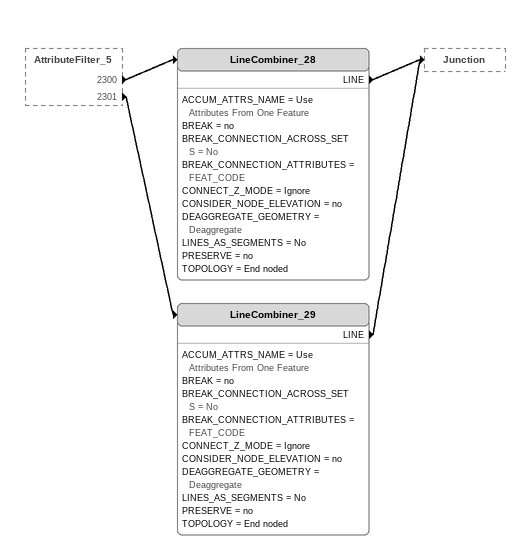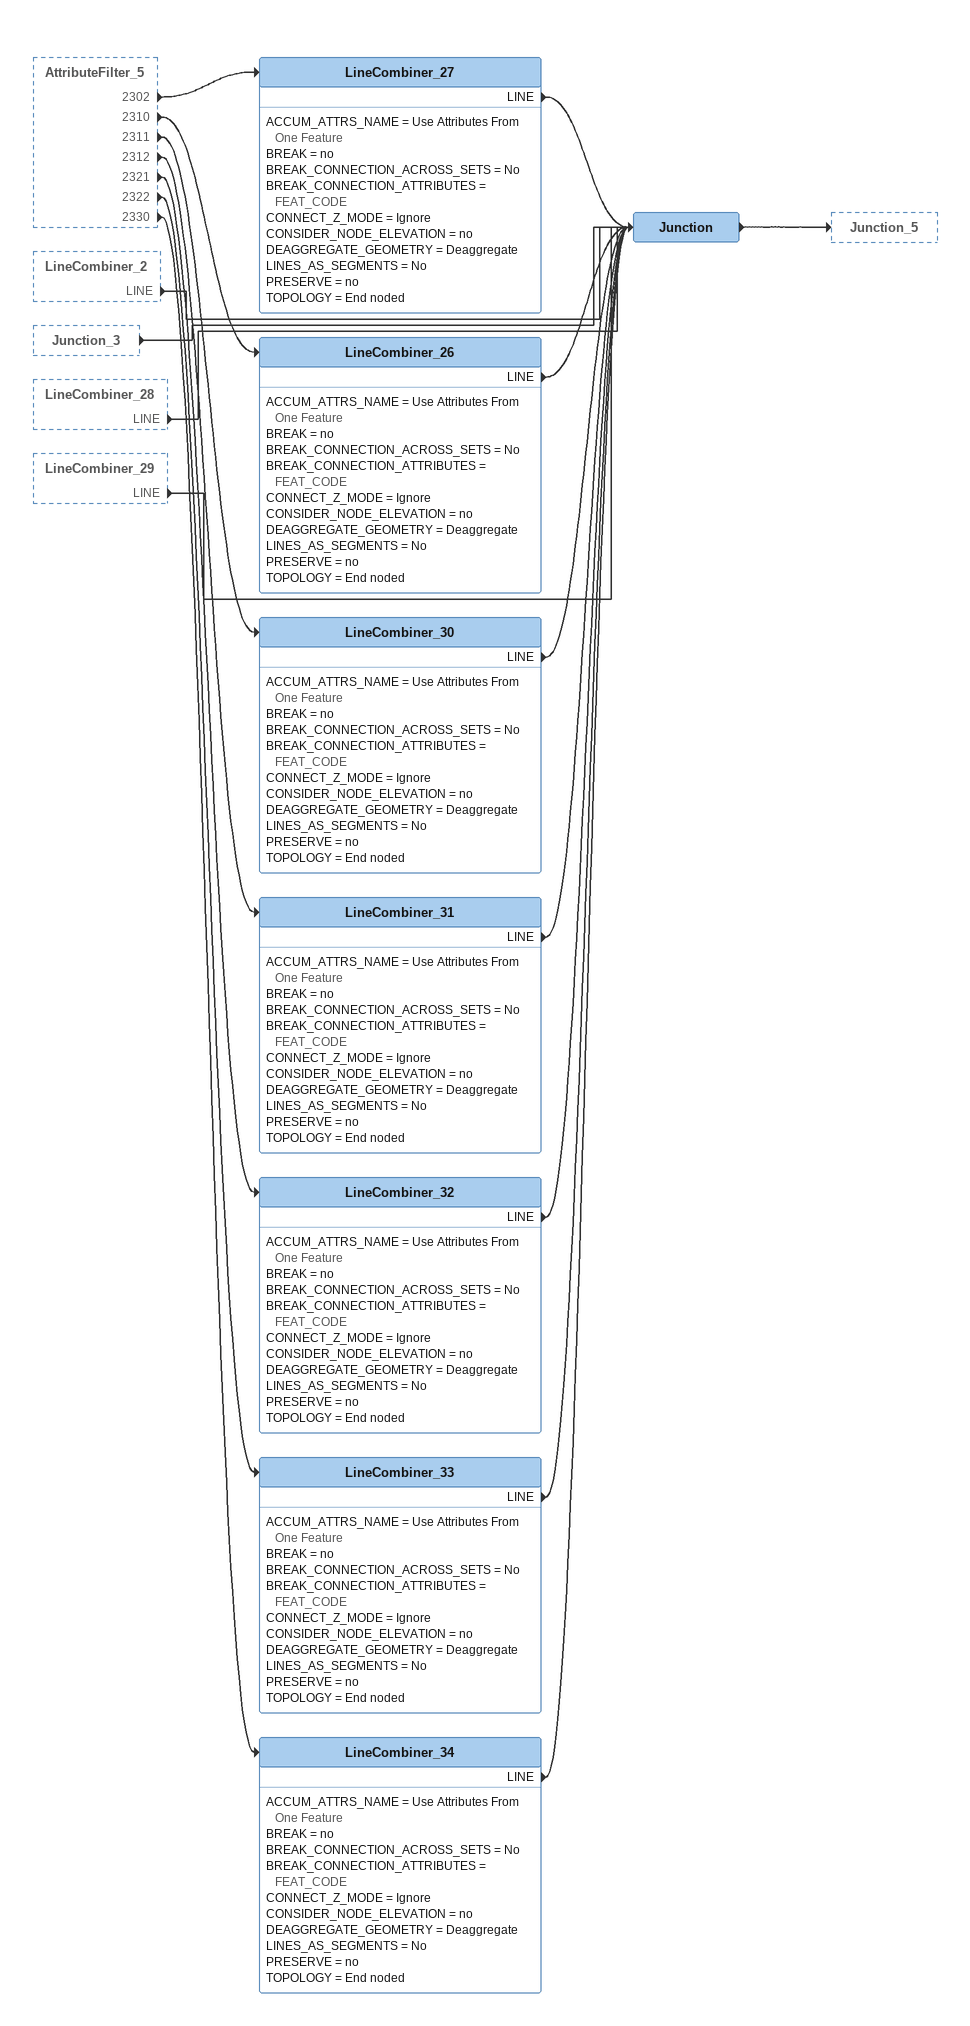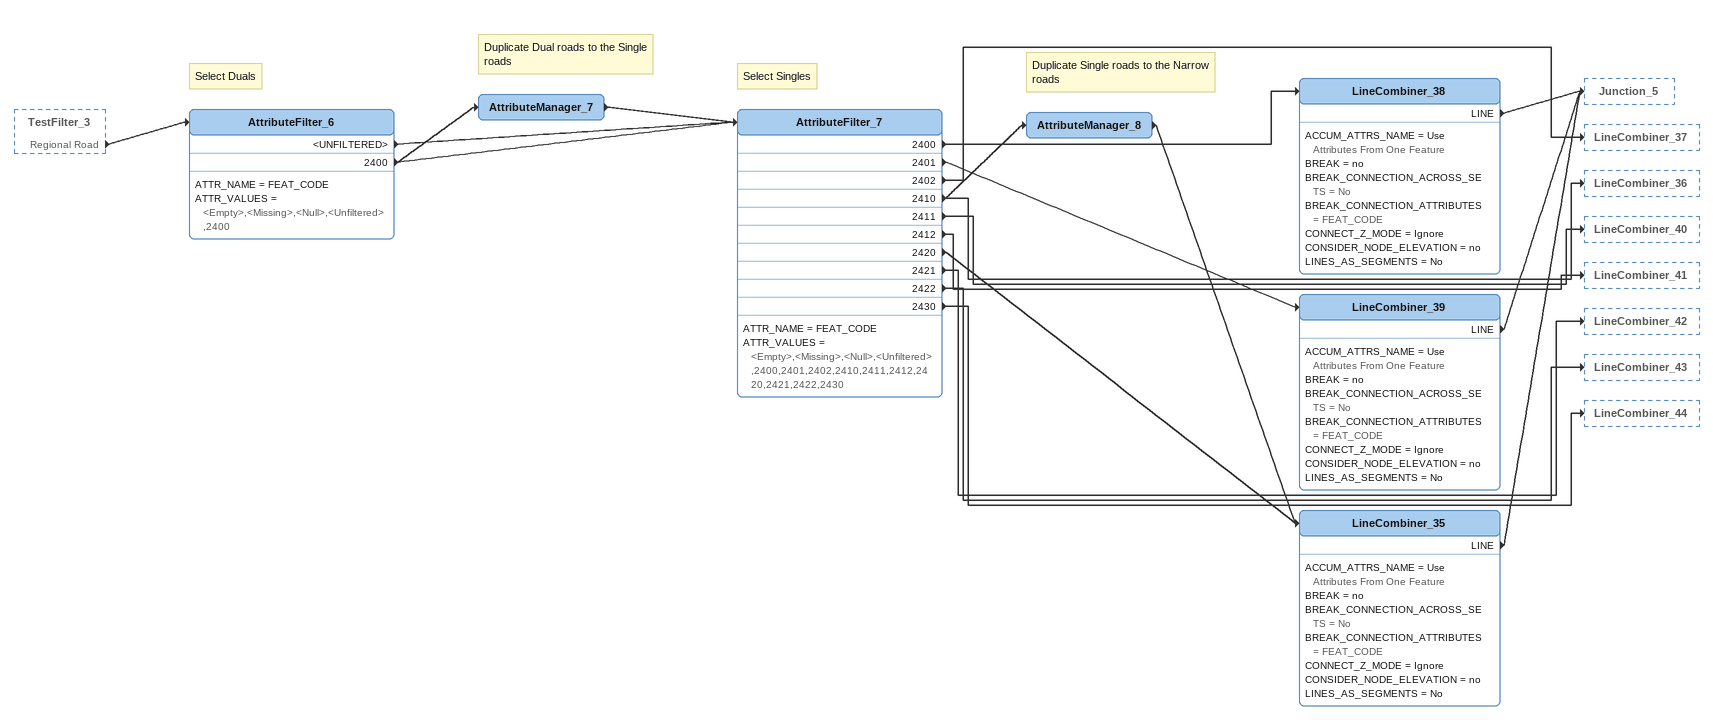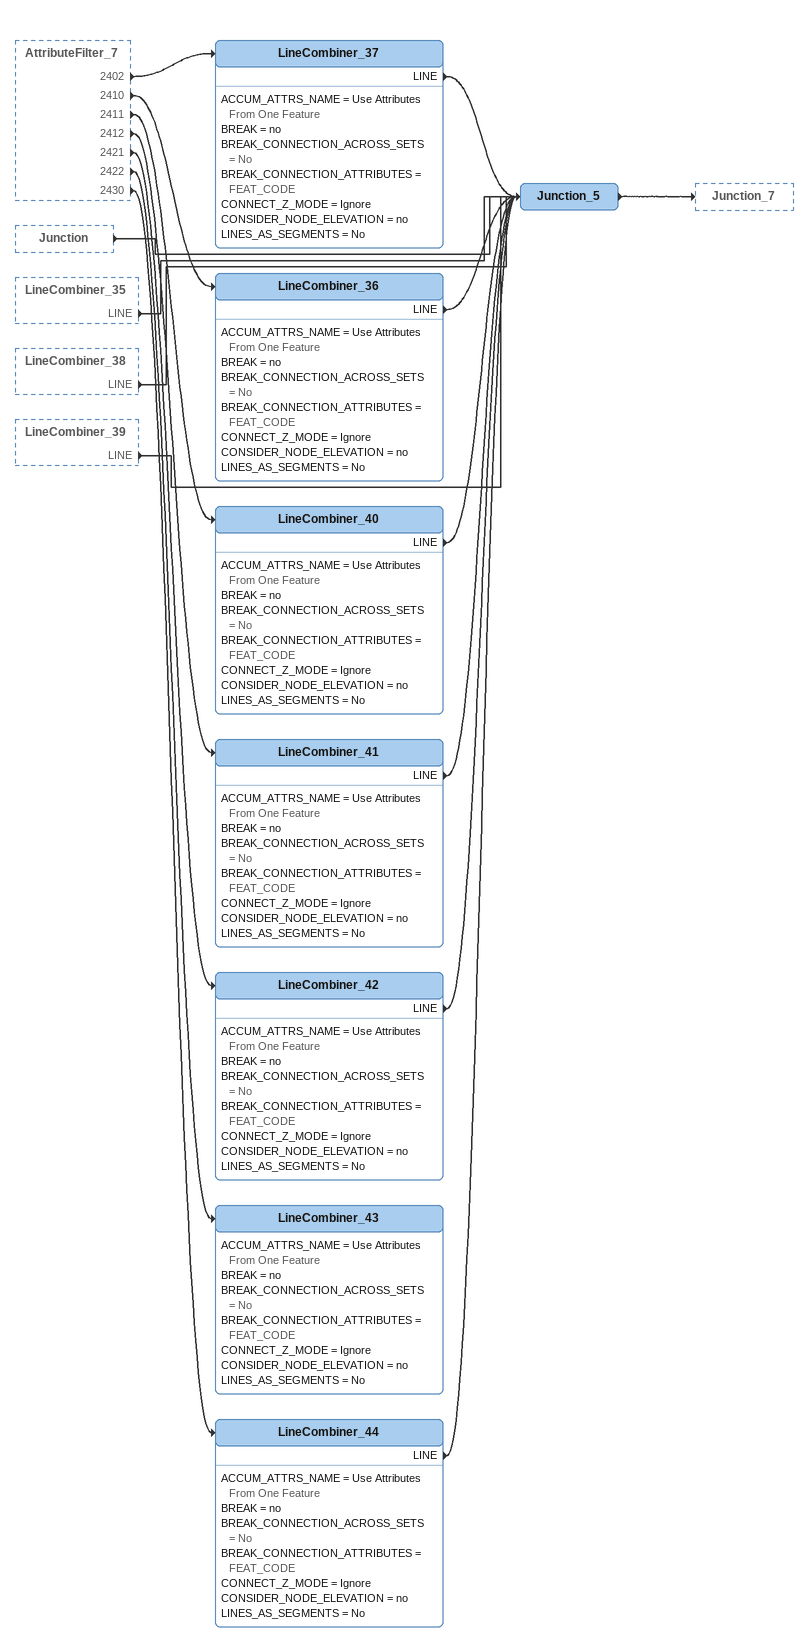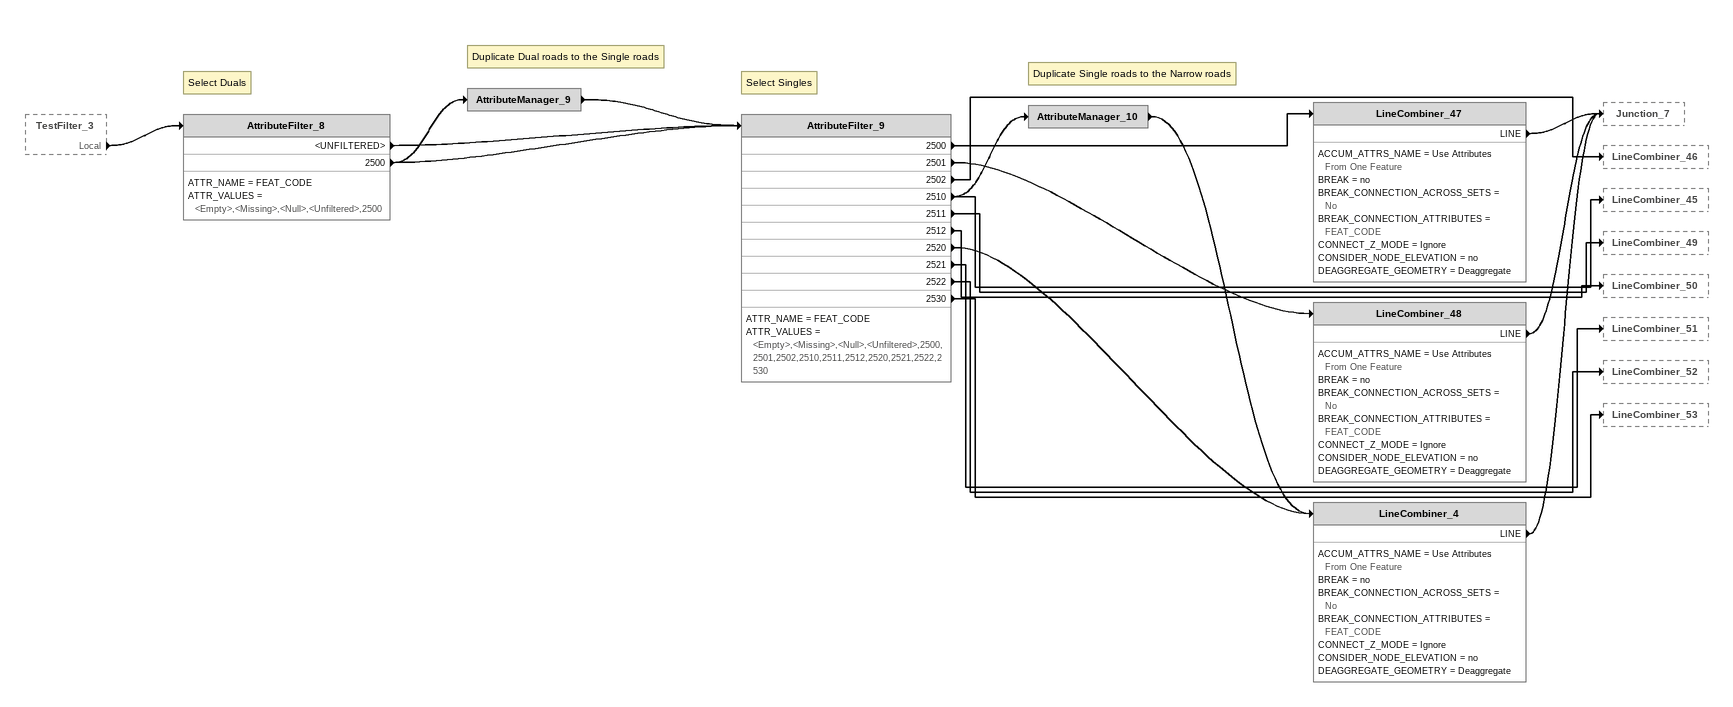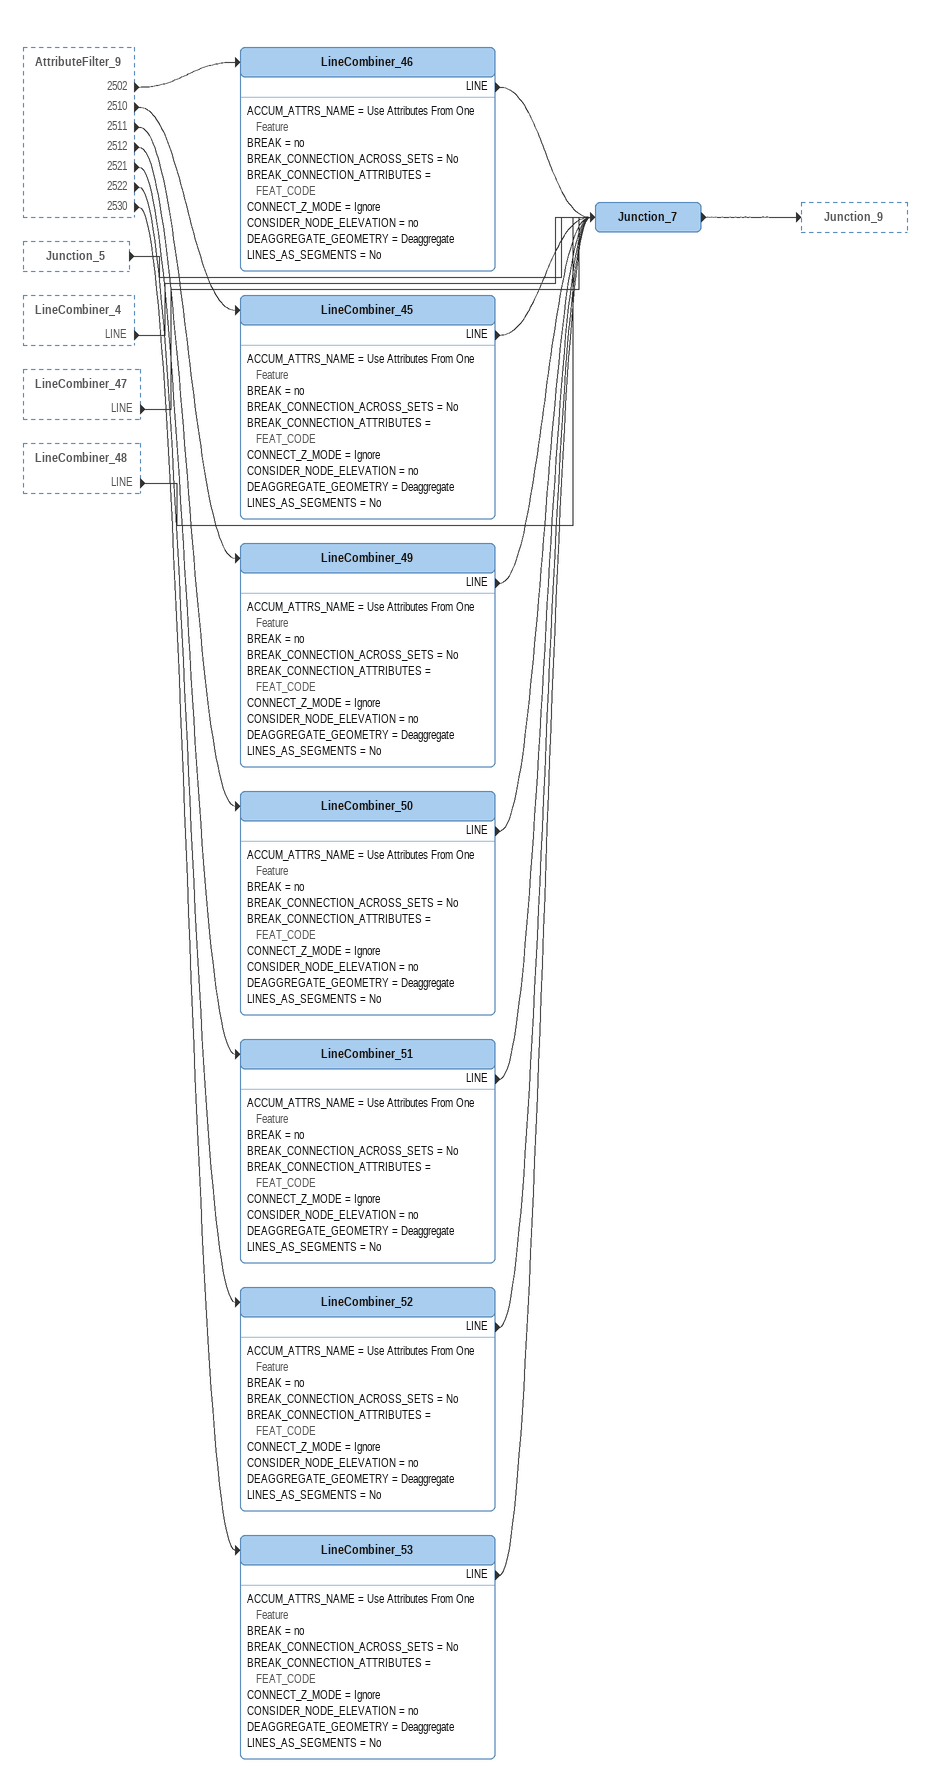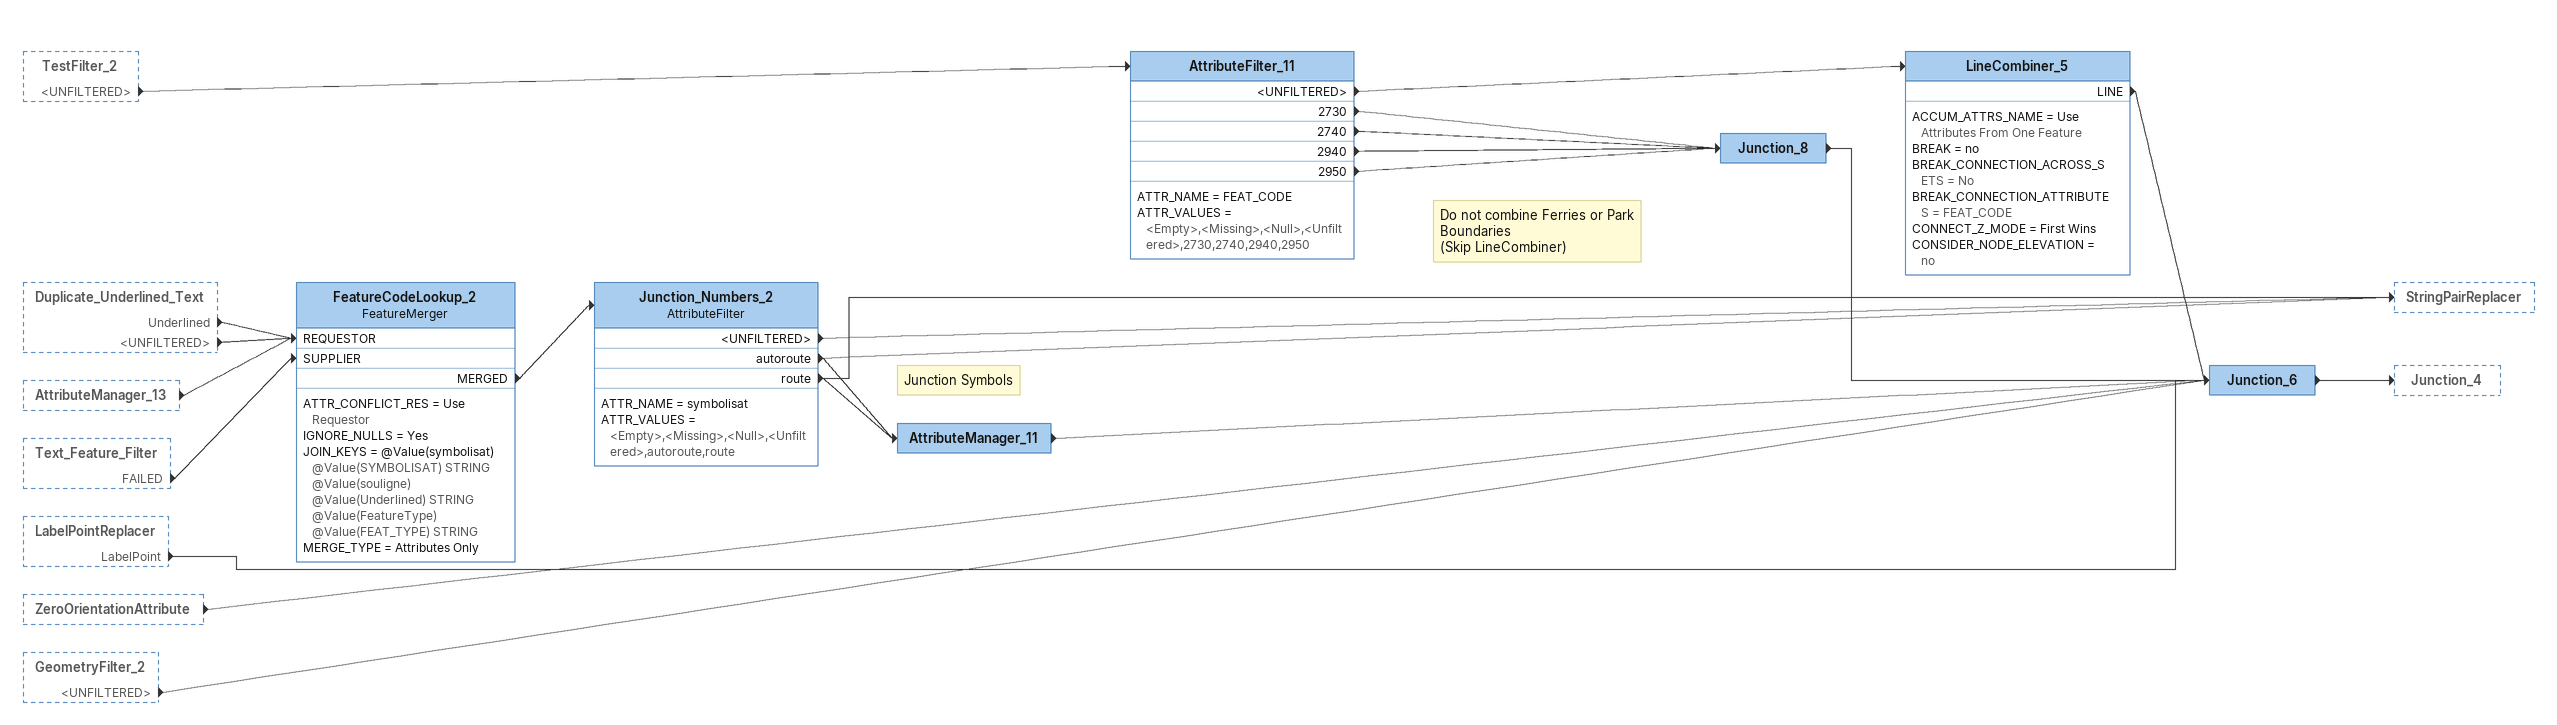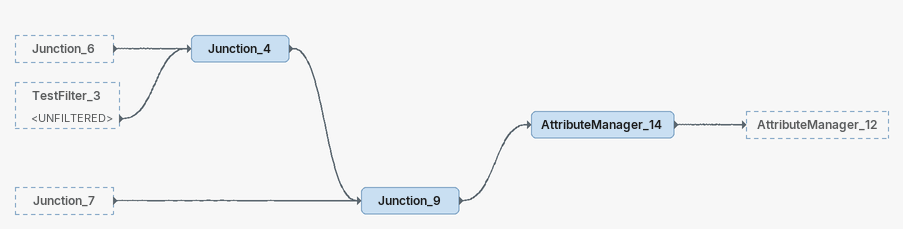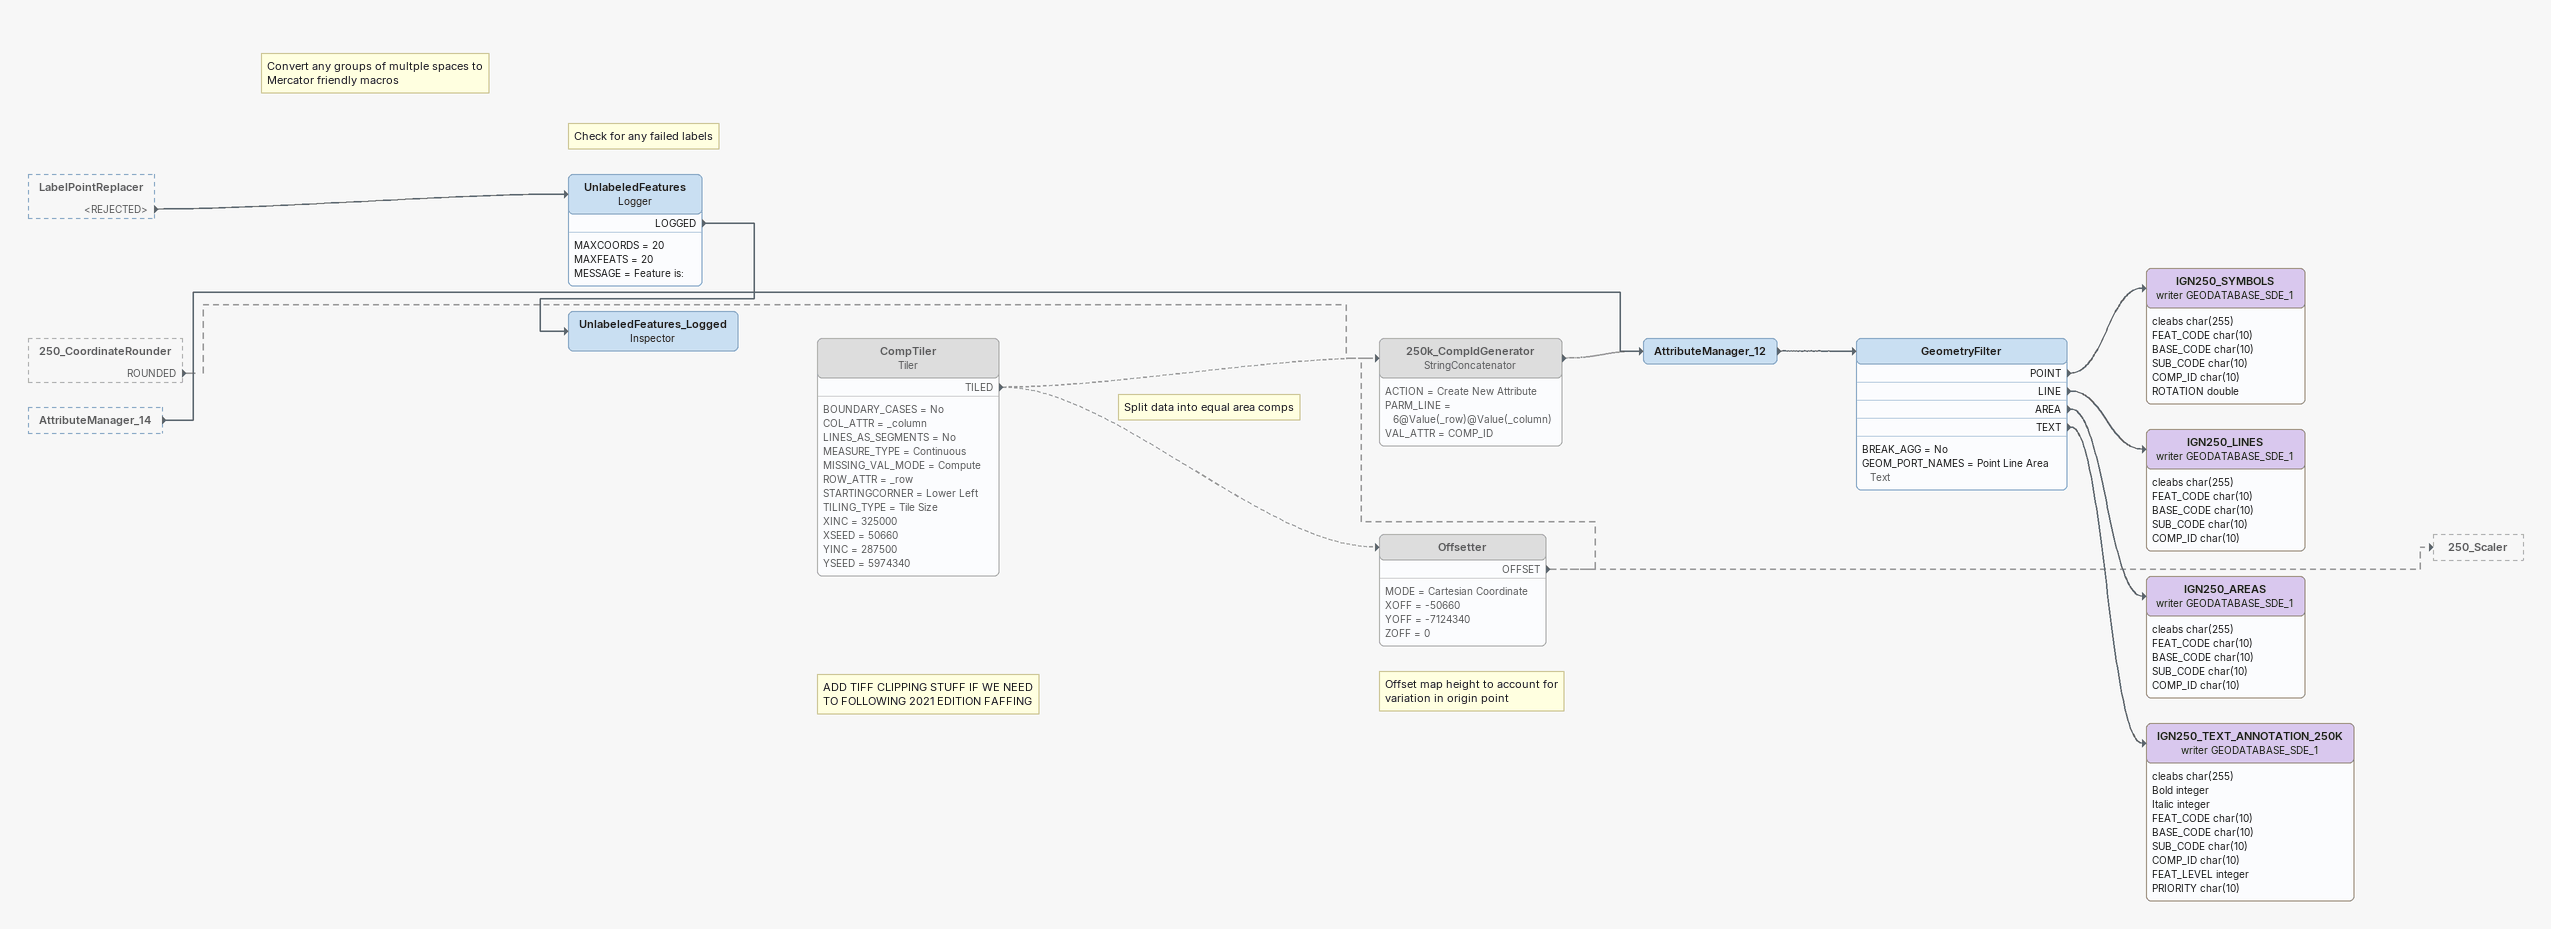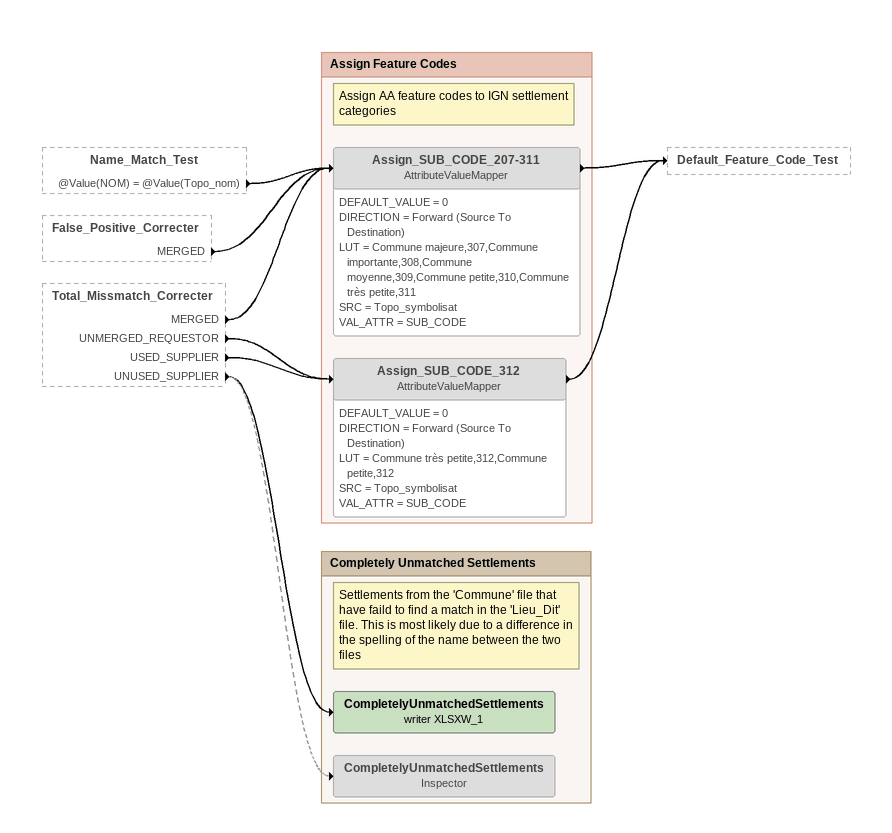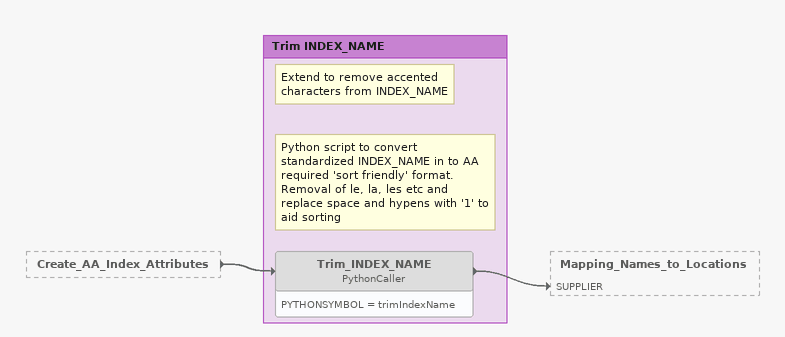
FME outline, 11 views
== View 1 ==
AttributeFilter_5 [outside]
    2300 -> LineCombiner_28
    2301 -> LineCombiner_29
LineCombiner_28
    ACCUM_ATTRS_NAME = Use Attributes From One Feature
    BREAK = no
    BREAK_CONNECTION_ACROSS_SETS = No
    BREAK_CONNECTION_ATTRIBUTES = FEAT_CODE
    CONNECT_Z_MODE = Ignore
    CONSIDER_NODE_ELEVATION = no
    DEAGGREGATE_GEOMETRY = Deaggregate
    LINES_AS_SEGMENTS = No
    PRESERVE = no
    TOPOLOGY = End noded
    LINE -> Junction
LineCombiner_29
    ACCUM_ATTRS_NAME = Use Attributes From One Feature
    BREAK = no
    BREAK_CONNECTION_ACROSS_SETS = No
    BREAK_CONNECTION_ATTRIBUTES = FEAT_CODE
    CONNECT_Z_MODE = Ignore
    CONSIDER_NODE_ELEVATION = no
    DEAGGREGATE_GEOMETRY = Deaggregate
    LINES_AS_SEGMENTS = No
    PRESERVE = no
    TOPOLOGY = End noded
    LINE -> Junction

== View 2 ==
AttributeFilter_5 [outside]
    2302 -> LineCombiner_27
    2310 -> LineCombiner_26
    2311 -> LineCombiner_30
    2312 -> LineCombiner_31
    2321 -> LineCombiner_32
    2322 -> LineCombiner_33
    2330 -> LineCombiner_34
LineCombiner_2 [outside]
    LINE -> Junction
Junction_3 [outside]
    -> Junction
LineCombiner_28 [outside]
    LINE -> Junction
LineCombiner_29 [outside]
    LINE -> Junction
LineCombiner_27
    ACCUM_ATTRS_NAME = Use Attributes From One Feature
    BREAK = no
    BREAK_CONNECTION_ACROSS_SETS = No
    BREAK_CONNECTION_ATTRIBUTES = FEAT_CODE
    CONNECT_Z_MODE = Ignore
    CONSIDER_NODE_ELEVATION = no
    DEAGGREGATE_GEOMETRY = Deaggregate
    LINES_AS_SEGMENTS = No
    PRESERVE = no
    TOPOLOGY = End noded
    LINE -> Junction
LineCombiner_26
    ACCUM_ATTRS_NAME = Use Attributes From One Feature
    BREAK = no
    BREAK_CONNECTION_ACROSS_SETS = No
    BREAK_CONNECTION_ATTRIBUTES = FEAT_CODE
    CONNECT_Z_MODE = Ignore
    CONSIDER_NODE_ELEVATION = no
    DEAGGREGATE_GEOMETRY = Deaggregate
    LINES_AS_SEGMENTS = No
    PRESERVE = no
    TOPOLOGY = End noded
    LINE -> Junction
LineCombiner_30
    ACCUM_ATTRS_NAME = Use Attributes From One Feature
    BREAK = no
    BREAK_CONNECTION_ACROSS_SETS = No
    BREAK_CONNECTION_ATTRIBUTES = FEAT_CODE
    CONNECT_Z_MODE = Ignore
    CONSIDER_NODE_ELEVATION = no
    DEAGGREGATE_GEOMETRY = Deaggregate
    LINES_AS_SEGMENTS = No
    PRESERVE = no
    TOPOLOGY = End noded
    LINE -> Junction
LineCombiner_31
    ACCUM_ATTRS_NAME = Use Attributes From One Feature
    BREAK = no
    BREAK_CONNECTION_ACROSS_SETS = No
    BREAK_CONNECTION_ATTRIBUTES = FEAT_CODE
    CONNECT_Z_MODE = Ignore
    CONSIDER_NODE_ELEVATION = no
    DEAGGREGATE_GEOMETRY = Deaggregate
    LINES_AS_SEGMENTS = No
    PRESERVE = no
    TOPOLOGY = End noded
    LINE -> Junction
LineCombiner_32
    ACCUM_ATTRS_NAME = Use Attributes From One Feature
    BREAK = no
    BREAK_CONNECTION_ACROSS_SETS = No
    BREAK_CONNECTION_ATTRIBUTES = FEAT_CODE
    CONNECT_Z_MODE = Ignore
    CONSIDER_NODE_ELEVATION = no
    DEAGGREGATE_GEOMETRY = Deaggregate
    LINES_AS_SEGMENTS = No
    PRESERVE = no
    TOPOLOGY = End noded
    LINE -> Junction
LineCombiner_33
    ACCUM_ATTRS_NAME = Use Attributes From One Feature
    BREAK = no
    BREAK_CONNECTION_ACROSS_SETS = No
    BREAK_CONNECTION_ATTRIBUTES = FEAT_CODE
    CONNECT_Z_MODE = Ignore
    CONSIDER_NODE_ELEVATION = no
    DEAGGREGATE_GEOMETRY = Deaggregate
    LINES_AS_SEGMENTS = No
    PRESERVE = no
    TOPOLOGY = End noded
    LINE -> Junction
LineCombiner_34
    ACCUM_ATTRS_NAME = Use Attributes From One Feature
    BREAK = no
    BREAK_CONNECTION_ACROSS_SETS = No
    BREAK_CONNECTION_ATTRIBUTES = FEAT_CODE
    CONNECT_Z_MODE = Ignore
    CONSIDER_NODE_ELEVATION = no
    DEAGGREGATE_GEOMETRY = Deaggregate
    LINES_AS_SEGMENTS = No
    PRESERVE = no
    TOPOLOGY = End noded
    LINE -> Junction
Junction
    -> Junction_5

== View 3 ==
TestFilter_3 [outside]
    Regional Road -> AttributeFilter_6
Note: Select Duals
AttributeFilter_6
    ATTR_NAME = FEAT_CODE
    ATTR_VALUES = <Empty>,<Missing>,<Null>,<Unfiltered>,2400
    <UNFILTERED> -> AttributeFilter_7
    2400 -> AttributeManager_7
    2400 -> AttributeFilter_7
Note: Duplicate Dual roads to the Single roads
AttributeManager_7
    -> AttributeFilter_7
Note: Select Singles
AttributeFilter_7
    ATTR_NAME = FEAT_CODE
    ATTR_VALUES = <Empty>,<Missing>,<Null>,<Unfiltered>,2400,2401,2402,2410,2411,2412,2420,2421,2422,2430
    2400 -> LineCombiner_38
    2401 -> LineCombiner_39
    2402 -> LineCombiner_37
    2410 -> AttributeManager_8
    2410 -> LineCombiner_36
    2411 -> LineCombiner_40
    2412 -> LineCombiner_41
    2420 -> LineCombiner_35
    2421 -> LineCombiner_42
    2422 -> LineCombiner_43
    2430 -> LineCombiner_44
LineCombiner_38
    ACCUM_ATTRS_NAME = Use Attributes From One Feature
    BREAK = no
    BREAK_CONNECTION_ACROSS_SETS = No
    BREAK_CONNECTION_ATTRIBUTES = FEAT_CODE
    CONNECT_Z_MODE = Ignore
    CONSIDER_NODE_ELEVATION = no
    LINES_AS_SEGMENTS = No
    LINE -> Junction_5
Note: Duplicate Single roads to the Narrow roads
AttributeManager_8
    -> LineCombiner_35
LineCombiner_35
    ACCUM_ATTRS_NAME = Use Attributes From One Feature
    BREAK = no
    BREAK_CONNECTION_ACROSS_SETS = No
    BREAK_CONNECTION_ATTRIBUTES = FEAT_CODE
    CONNECT_Z_MODE = Ignore
    CONSIDER_NODE_ELEVATION = no
    LINES_AS_SEGMENTS = No
    LINE -> Junction_5
LineCombiner_39
    ACCUM_ATTRS_NAME = Use Attributes From One Feature
    BREAK = no
    BREAK_CONNECTION_ACROSS_SETS = No
    BREAK_CONNECTION_ATTRIBUTES = FEAT_CODE
    CONNECT_Z_MODE = Ignore
    CONSIDER_NODE_ELEVATION = no
    LINES_AS_SEGMENTS = No
    LINE -> Junction_5

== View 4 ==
AttributeFilter_7 [outside]
    2402 -> LineCombiner_37
    2410 -> LineCombiner_36
    2411 -> LineCombiner_40
    2412 -> LineCombiner_41
    2421 -> LineCombiner_42
    2422 -> LineCombiner_43
    2430 -> LineCombiner_44
Junction [outside]
    -> Junction_5
LineCombiner_35 [outside]
    LINE -> Junction_5
LineCombiner_38 [outside]
    LINE -> Junction_5
LineCombiner_39 [outside]
    LINE -> Junction_5
LineCombiner_37
    ACCUM_ATTRS_NAME = Use Attributes From One Feature
    BREAK = no
    BREAK_CONNECTION_ACROSS_SETS = No
    BREAK_CONNECTION_ATTRIBUTES = FEAT_CODE
    CONNECT_Z_MODE = Ignore
    CONSIDER_NODE_ELEVATION = no
    LINES_AS_SEGMENTS = No
    LINE -> Junction_5
LineCombiner_36
    ACCUM_ATTRS_NAME = Use Attributes From One Feature
    BREAK = no
    BREAK_CONNECTION_ACROSS_SETS = No
    BREAK_CONNECTION_ATTRIBUTES = FEAT_CODE
    CONNECT_Z_MODE = Ignore
    CONSIDER_NODE_ELEVATION = no
    LINES_AS_SEGMENTS = No
    LINE -> Junction_5
LineCombiner_40
    ACCUM_ATTRS_NAME = Use Attributes From One Feature
    BREAK = no
    BREAK_CONNECTION_ACROSS_SETS = No
    BREAK_CONNECTION_ATTRIBUTES = FEAT_CODE
    CONNECT_Z_MODE = Ignore
    CONSIDER_NODE_ELEVATION = no
    LINES_AS_SEGMENTS = No
    LINE -> Junction_5
LineCombiner_41
    ACCUM_ATTRS_NAME = Use Attributes From One Feature
    BREAK = no
    BREAK_CONNECTION_ACROSS_SETS = No
    BREAK_CONNECTION_ATTRIBUTES = FEAT_CODE
    CONNECT_Z_MODE = Ignore
    CONSIDER_NODE_ELEVATION = no
    LINES_AS_SEGMENTS = No
    LINE -> Junction_5
LineCombiner_42
    ACCUM_ATTRS_NAME = Use Attributes From One Feature
    BREAK = no
    BREAK_CONNECTION_ACROSS_SETS = No
    BREAK_CONNECTION_ATTRIBUTES = FEAT_CODE
    CONNECT_Z_MODE = Ignore
    CONSIDER_NODE_ELEVATION = no
    LINES_AS_SEGMENTS = No
    LINE -> Junction_5
LineCombiner_43
    ACCUM_ATTRS_NAME = Use Attributes From One Feature
    BREAK = no
    BREAK_CONNECTION_ACROSS_SETS = No
    BREAK_CONNECTION_ATTRIBUTES = FEAT_CODE
    CONNECT_Z_MODE = Ignore
    CONSIDER_NODE_ELEVATION = no
    LINES_AS_SEGMENTS = No
LineCombiner_44
    ACCUM_ATTRS_NAME = Use Attributes From One Feature
    BREAK = no
    BREAK_CONNECTION_ACROSS_SETS = No
    BREAK_CONNECTION_ATTRIBUTES = FEAT_CODE
    CONNECT_Z_MODE = Ignore
    CONSIDER_NODE_ELEVATION = no
    LINES_AS_SEGMENTS = No
    LINE -> Junction_5
Junction_5
    -> Junction_7

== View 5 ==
TestFilter_3 [outside]
    Local -> AttributeFilter_8
Note: Select Duals
AttributeFilter_8
    ATTR_NAME = FEAT_CODE
    ATTR_VALUES = <Empty>,<Missing>,<Null>,<Unfiltered>,2500
    <UNFILTERED> -> AttributeFilter_9
    2500 -> AttributeManager_9
    2500 -> AttributeFilter_9
Note: Duplicate Dual roads to the Single roads
AttributeManager_9
    -> AttributeFilter_9
Note: Select Singles
AttributeFilter_9
    ATTR_NAME = FEAT_CODE
    ATTR_VALUES = <Empty>,<Missing>,<Null>,<Unfiltered>,2500,2501,2502,2510,2511,2512,2520,2521,2522,2530
    2500 -> LineCombiner_47
    2501 -> LineCombiner_48
    2502 -> LineCombiner_46
    2510 -> AttributeManager_10
    2510 -> LineCombiner_45
    2511 -> LineCombiner_49
    2512 -> LineCombiner_50
    2520 -> LineCombiner_4
    2521 -> LineCombiner_51
    2522 -> LineCombiner_52
    2530 -> LineCombiner_53
Note: Duplicate Single roads to the Narrow roads
AttributeManager_10
    -> LineCombiner_4
LineCombiner_4
    ACCUM_ATTRS_NAME = Use Attributes From One Feature
    BREAK = no
    BREAK_CONNECTION_ACROSS_SETS = No
    BREAK_CONNECTION_ATTRIBUTES = FEAT_CODE
    CONNECT_Z_MODE = Ignore
    CONSIDER_NODE_ELEVATION = no
    DEAGGREGATE_GEOMETRY = Deaggregate
    LINE -> Junction_7
LineCombiner_47
    ACCUM_ATTRS_NAME = Use Attributes From One Feature
    BREAK = no
    BREAK_CONNECTION_ACROSS_SETS = No
    BREAK_CONNECTION_ATTRIBUTES = FEAT_CODE
    CONNECT_Z_MODE = Ignore
    CONSIDER_NODE_ELEVATION = no
    DEAGGREGATE_GEOMETRY = Deaggregate
    LINE -> Junction_7
LineCombiner_48
    ACCUM_ATTRS_NAME = Use Attributes From One Feature
    BREAK = no
    BREAK_CONNECTION_ACROSS_SETS = No
    BREAK_CONNECTION_ATTRIBUTES = FEAT_CODE
    CONNECT_Z_MODE = Ignore
    CONSIDER_NODE_ELEVATION = no
    DEAGGREGATE_GEOMETRY = Deaggregate
    LINE -> Junction_7

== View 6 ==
AttributeFilter_9 [outside]
    2502 -> LineCombiner_46
    2510 -> LineCombiner_45
    2511 -> LineCombiner_49
    2512 -> LineCombiner_50
    2521 -> LineCombiner_51
    2522 -> LineCombiner_52
    2530 -> LineCombiner_53
Junction_5 [outside]
    -> Junction_7
LineCombiner_4 [outside]
    LINE -> Junction_7
LineCombiner_47 [outside]
    LINE -> Junction_7
LineCombiner_48 [outside]
    LINE -> Junction_7
LineCombiner_46
    ACCUM_ATTRS_NAME = Use Attributes From One Feature
    BREAK = no
    BREAK_CONNECTION_ACROSS_SETS = No
    BREAK_CONNECTION_ATTRIBUTES = FEAT_CODE
    CONNECT_Z_MODE = Ignore
    CONSIDER_NODE_ELEVATION = no
    DEAGGREGATE_GEOMETRY = Deaggregate
    LINES_AS_SEGMENTS = No
    LINE -> Junction_7
LineCombiner_45
    ACCUM_ATTRS_NAME = Use Attributes From One Feature
    BREAK = no
    BREAK_CONNECTION_ACROSS_SETS = No
    BREAK_CONNECTION_ATTRIBUTES = FEAT_CODE
    CONNECT_Z_MODE = Ignore
    CONSIDER_NODE_ELEVATION = no
    DEAGGREGATE_GEOMETRY = Deaggregate
    LINES_AS_SEGMENTS = No
    LINE -> Junction_7
LineCombiner_49
    ACCUM_ATTRS_NAME = Use Attributes From One Feature
    BREAK = no
    BREAK_CONNECTION_ACROSS_SETS = No
    BREAK_CONNECTION_ATTRIBUTES = FEAT_CODE
    CONNECT_Z_MODE = Ignore
    CONSIDER_NODE_ELEVATION = no
    DEAGGREGATE_GEOMETRY = Deaggregate
    LINES_AS_SEGMENTS = No
    LINE -> Junction_7
LineCombiner_50
    ACCUM_ATTRS_NAME = Use Attributes From One Feature
    BREAK = no
    BREAK_CONNECTION_ACROSS_SETS = No
    BREAK_CONNECTION_ATTRIBUTES = FEAT_CODE
    CONNECT_Z_MODE = Ignore
    CONSIDER_NODE_ELEVATION = no
    DEAGGREGATE_GEOMETRY = Deaggregate
    LINES_AS_SEGMENTS = No
    LINE -> Junction_7
LineCombiner_51
    ACCUM_ATTRS_NAME = Use Attributes From One Feature
    BREAK = no
    BREAK_CONNECTION_ACROSS_SETS = No
    BREAK_CONNECTION_ATTRIBUTES = FEAT_CODE
    CONNECT_Z_MODE = Ignore
    CONSIDER_NODE_ELEVATION = no
    DEAGGREGATE_GEOMETRY = Deaggregate
    LINES_AS_SEGMENTS = No
    LINE -> Junction_7
LineCombiner_52
    ACCUM_ATTRS_NAME = Use Attributes From One Feature
    BREAK = no
    BREAK_CONNECTION_ACROSS_SETS = No
    BREAK_CONNECTION_ATTRIBUTES = FEAT_CODE
    CONNECT_Z_MODE = Ignore
    CONSIDER_NODE_ELEVATION = no
    DEAGGREGATE_GEOMETRY = Deaggregate
    LINES_AS_SEGMENTS = No
    LINE -> Junction_7
LineCombiner_53
    ACCUM_ATTRS_NAME = Use Attributes From One Feature
    BREAK = no
    BREAK_CONNECTION_ACROSS_SETS = No
    BREAK_CONNECTION_ATTRIBUTES = FEAT_CODE
    CONNECT_Z_MODE = Ignore
    CONSIDER_NODE_ELEVATION = no
    DEAGGREGATE_GEOMETRY = Deaggregate
    LINES_AS_SEGMENTS = No
    LINE -> Junction_7
Junction_7
    -> Junction_9

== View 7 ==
TestFilter_2 [outside]
    <UNFILTERED> -> AttributeFilter_11
Duplicate_Underlined_Text [outside]
    Underlined -> FeatureCodeLookup_2 [REQUESTOR]
    <UNFILTERED> -> FeatureCodeLookup_2 [REQUESTOR]
AttributeManager_13 [outside]
    -> FeatureCodeLookup_2 [REQUESTOR]
Text_Feature_Filter [outside]
    FAILED -> FeatureCodeLookup_2 [SUPPLIER]
LabelPointReplacer [outside]
    LabelPoint -> Junction_6
ZeroOrientationAttribute [outside]
    -> Junction_6
GeometryFilter_2 [outside]
    <UNFILTERED> -> Junction_6
AttributeFilter_11
    ATTR_NAME = FEAT_CODE
    ATTR_VALUES = <Empty>,<Missing>,<Null>,<Unfiltered>,2730,2740,2940,2950
    <UNFILTERED> -> LineCombiner_5
    2730 -> Junction_8
    2740 -> Junction_8
    2940 -> Junction_8
    2950 -> Junction_8
LineCombiner_5
    ACCUM_ATTRS_NAME = Use Attributes From One Feature
    BREAK = no
    BREAK_CONNECTION_ACROSS_SETS = No
    BREAK_CONNECTION_ATTRIBUTES = FEAT_CODE
    CONNECT_Z_MODE = First Wins
    CONSIDER_NODE_ELEVATION = no
    LINE -> Junction_6
Note: Do not combine Ferries or Park Boundaries / (Skip LineCombiner)
Junction_8
    -> Junction_6
FeatureCodeLookup_2: FeatureMerger
    ATTR_CONFLICT_RES = Use Requestor
    IGNORE_NULLS = Yes
    JOIN_KEYS = @Value(symbolisat) @Value(SYMBOLISAT) STRING @Value(souligne) @Value(Underlined) STRING @Value(FeatureType) @Value(FEAT_TYPE) STRING
    MERGE_TYPE = Attributes Only
    MERGED -> Junction_Numbers_2
Junction_Numbers_2: AttributeFilter
    ATTR_NAME = symbolisat
    ATTR_VALUES = <Empty>,<Missing>,<Null>,<Unfiltered>,autoroute,route
    <UNFILTERED> -> StringPairReplacer
    autoroute -> AttributeManager_11
    autoroute -> StringPairReplacer
    route -> AttributeManager_11
    route -> StringPairReplacer
Note: Junction Symbols
AttributeManager_11
    -> Junction_6
Junction_6
    -> Junction_4

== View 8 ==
Junction_6 [outside]
    -> Junction_4
TestFilter_3 [outside]
    <UNFILTERED> -> Junction_4
Junction_7 [outside]
    -> Junction_9
Junction_4
    -> Junction_9
Junction_9
    -> AttributeManager_14
AttributeManager_14
    -> AttributeManager_12

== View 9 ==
LabelPointReplacer [outside]
    <REJECTED> -> UnlabeledFeatures
250_CoordinateRounder [outside]
    ROUNDED -> 250k_CompIdGenerator [off]
AttributeManager_14 [outside]
    -> AttributeManager_12
Note: Convert any groups of multple spaces to Mercator friendly macros
Note: Check for any failed labels
UnlabeledFeatures: Logger
    MAXCOORDS = 20
    MAXFEATS = 20
    MESSAGE = Feature is:
    LOGGED -> UnlabeledFeatures_Logged
UnlabeledFeatures_Logged: Inspector
Note: Split data into equal area comps
CompTiler: Tiler [off]
    BOUNDARY_CASES = No
    COL_ATTR = _column
    LINES_AS_SEGMENTS = No
    MEASURE_TYPE = Continuous
    MISSING_VAL_MODE = Compute
    ROW_ATTR = _row
    STARTINGCORNER = Lower Left
    TILING_TYPE = Tile Size
    XINC = 325000
    XSEED = 50660
    YINC = 287500
    YSEED = 5974340
    TILED -> Offsetter [off]
    TILED -> 250k_CompIdGenerator [off]
Note: ADD TIFF CLIPPING STUFF IF WE NEED TO FOLLOWING 2021 EDITION FAFFING
Note: Offset map height to account for variation in origin point
Offsetter [off]
    MODE = Cartesian Coordinate
    XOFF = -50660
    YOFF = -7124340
    ZOFF = 0
    OFFSET -> 250_Scaler [off]
    OFFSET -> 250k_CompIdGenerator [off]
250k_CompIdGenerator: StringConcatenator [off]
    ACTION = Create New Attribute
    PARM_LINE = 6@Value(_row)@Value(_column)
    VAL_ATTR = COMP_ID
    -> AttributeManager_12 [off]
AttributeManager_12
    -> GeometryFilter
GeometryFilter
    BREAK_AGG = No
    GEOM_PORT_NAMES = Point Line Area Text
    POINT -> IGN250_SYMBOLS (writer GEODATABASE_SDE_1)
    LINE -> IGN250_LINES (writer GEODATABASE_SDE_1)
    AREA -> IGN250_AREAS (writer GEODATABASE_SDE_1)
    TEXT -> IGN250_TEXT_ANNOTATION_250K (writer GEODATABASE_SDE_1)
IGN250_SYMBOLS (writer GEODATABASE_SDE_1)
    attributes: cleabs char(255), FEAT_CODE char(10), BASE_CODE char(10), SUB_CODE char(10), COMP_ID char(10), ROTATION double
IGN250_LINES (writer GEODATABASE_SDE_1)
    attributes: cleabs char(255), FEAT_CODE char(10), BASE_CODE char(10), SUB_CODE char(10), COMP_ID char(10)
IGN250_AREAS (writer GEODATABASE_SDE_1)
    attributes: cleabs char(255), FEAT_CODE char(10), BASE_CODE char(10), SUB_CODE char(10), COMP_ID char(10)
IGN250_TEXT_ANNOTATION_250K (writer GEODATABASE_SDE_1)
    attributes: cleabs char(255), Bold integer, Italic integer, FEAT_CODE char(10), BASE_CODE char(10), SUB_CODE char(10), COMP_ID char(10), FEAT_LEVEL integer, PRIORITY char(10)

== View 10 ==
Name_Match_Test [outside]
    @Value(NOM) = @Value(Topo_nom) -> Assign_SUB_CODE_207-311
False_Positive_Correcter [outside]
    MERGED -> Assign_SUB_CODE_207-311
Total_Missmatch_Correcter [outside]
    MERGED -> Assign_SUB_CODE_207-311
    UNMERGED_REQUESTOR -> Assign_SUB_CODE_312
    USED_SUPPLIER -> Assign_SUB_CODE_312
    UNUSED_SUPPLIER -> CompletelyUnmatchedSettlements (writer XLSXW_1)
    UNUSED_SUPPLIER -> CompletelyUnmatchedSettlements [off]

Bookmark: Assign Feature Codes
Note: Assign AA feature codes to IGN settlement categories
Assign_SUB_CODE_207-311: AttributeValueMapper [off]
    DEFAULT_VALUE = 0
    DIRECTION = Forward (Source To Destination)
    LUT = Commune majeure,307,Commune importante,308,Commune moyenne,309,Commune petite,310,Commune très petite,311
    SRC = Topo_symbolisat
    VAL_ATTR = SUB_CODE
    -> Default_Feature_Code_Test
Assign_SUB_CODE_312: AttributeValueMapper [off]
    DEFAULT_VALUE = 0
    DIRECTION = Forward (Source To Destination)
    LUT = Commune très petite,312,Commune petite,312
    SRC = Topo_symbolisat
    VAL_ATTR = SUB_CODE
    -> Default_Feature_Code_Test

Bookmark: Completely Unmatched Settlements
Note: Settlements from the 'Commune' file that have faild to find a match in the 'Lieu_Dit' file. This is most likely due to a difference in the spelling of the name between the two files
CompletelyUnmatchedSettlements (writer XLSXW_1)
CompletelyUnmatchedSettlements: Inspector [off]

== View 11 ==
Create_AA_Index_Attributes [outside]
    -> Trim_INDEX_NAME

Bookmark: Trim INDEX_NAME
Note: Extend to remove accented characters from INDEX_NAME
Note: Python script to convert standardized INDEX_NAME in to AA required 'sort friendly' format. Removal of le, la, les etc and replace space and hypens with '1' to aid sorting
Trim_INDEX_NAME: PythonCaller [off]
    PYTHONSYMBOL = trimIndexName
    -> Mapping_Names_to_Locations [SUPPLIER]
